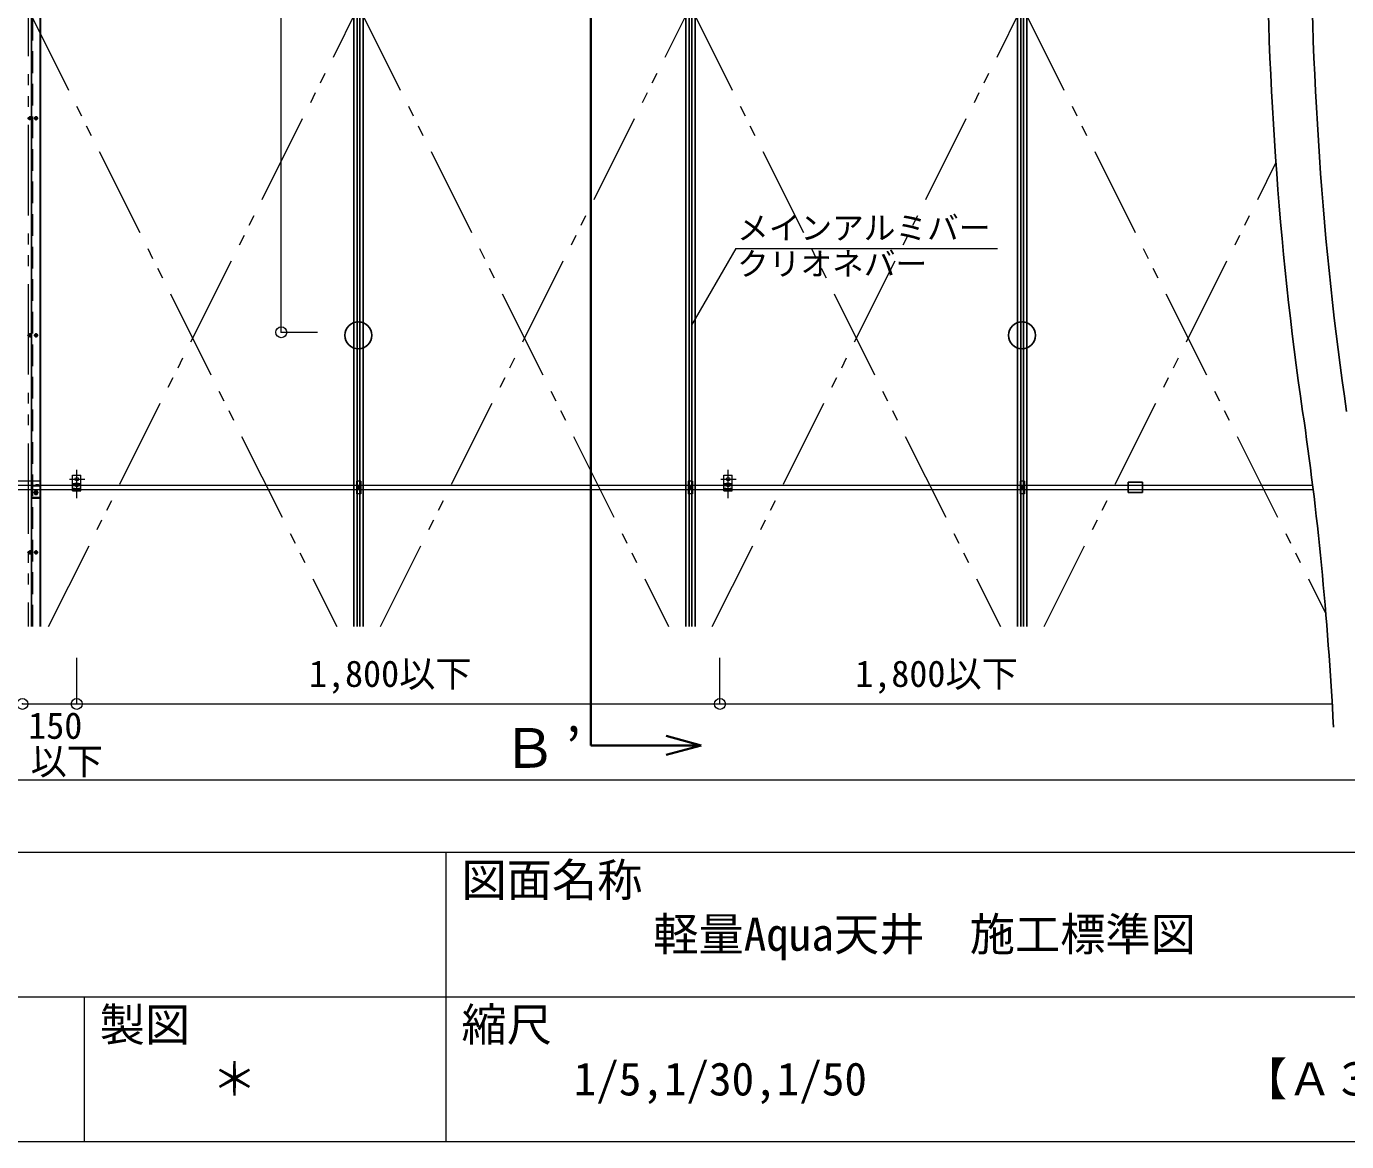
# Model space of a CAD drawing. Units: millimetres on the paper, with parts at other scales. Extents: x -195 to 195, y -135 to 132.
# Drawn here: x 46.8 to 119.8, y -132.5 to -70.9 of the extents above; entities that cross this region are included whole.
import ezdxf
from ezdxf.enums import TextEntityAlignment as Align

# ---------------------------------------------------------------- set-up
doc = ezdxf.new("R2010")
doc.units = ezdxf.units.MM
doc.header["$PDMODE"] = 32
doc.header["$PDSIZE"] = 0.6
for name, pattern in [('CHAIN1', [8, 5, -1, 1, -1]), ('DASHED1', [1.8, 1.2, -0.6]), ('DOUBLE_CHAIN1', [8.8, 5, -1, 0.6, -0.6, 0.6, -1])]:
    doc.linetypes.add(name, pattern=pattern)
for name, color, linetype, lineweight in [('8-0_中心線', 4, 'CHAIN1', 9), ('8-1_吊り材', 7, 'Continuous', 18), ('8-2_野縁受け', 3, 'DASHED1', 18), ('8-3_野縁', 2, 'Continuous', 25), ('8-5_寸法', 4, 'Continuous', 9), ('8-6_文字', 7, 'Continuous', 18), ('8-7_-', 6, 'Continuous', 35), ('8-A_クリップ', 7, 'Continuous', 18), ('8-B_補強金具・金具・その他', 3, 'DASHED1', 18), ('8-C_ビス・アンカーボルト・強調図形', 2, 'DASHED1', 25), ('8-D_パネル', 4, 'DOUBLE_CHAIN1', 9), ('F-3_野縁', 3, 'Continuous', 18)]:
    doc.layers.add(name, color=color, linetype=linetype, lineweight=lineweight)
doc.layers.add('F-6_文字', color=7, linetype='Continuous')
doc.styles.add('ＭＳ ゴシック', font='')
doc.styles.get('ＭＳ ゴシック').set_extended_font_data('MS Gothic')

msp = doc.modelspace()

# ---------------------------------------------------------------- linework, layer by layer
at = {"layer": '8-0_中心線'}
for p, q in [((49.599, -96.933), (49.599, -95.358)), ((85.599, -96.933), (85.599, -95.358)), ((49.2, -95.88), (50.037, -95.88)), ((85.2, -95.88), (86.037, -95.88))]:
    msp.add_line(p, q, dxfattribs=at)
at = {"layer": '8-1_吊り材', "linetype": 'DASHED1'}
for p, q in [((49.829, -96.14), (49.369, -96.14)), ((49.499, -96.1), (49.499, -96.14)), ((85.829, -96.14), (85.369, -96.14)), ((85.499, -96.1), (85.499, -96.14))]:
    msp.add_line(p, q, dxfattribs=at)
at = {"layer": '8-1_吊り材'}
for p, q in [((49.829, -96.18), (49.369, -96.18)), ((49.369, -96.22), (49.829, -96.22)), ((49.369, -96.237), (49.529, -96.237)), ((49.529, -96.266), (49.669, -96.266)), ((49.669, -96.22), (49.669, -96.266)), ((49.669, -96.237), (49.829, -96.237)), ((49.829, -96.53), (49.829, -95.66)), ((85.829, -96.18), (85.369, -96.18)), ((85.369, -96.22), (85.829, -96.22)), ((85.369, -96.237), (85.529, -96.237)), ((85.529, -96.266), (85.669, -96.266)), ((85.669, -96.22), (85.669, -96.266)), ((85.669, -96.237), (85.829, -96.237)), ((85.829, -96.53), (85.829, -95.66)), ((49.369, -96.373), (49.479, -96.373)), ((49.369, -96.501), (49.829, -96.501)), ((49.369, -96.53), (49.829, -96.53)), ((49.479, -96.402), (49.479, -96.373)), ((49.479, -96.402), (49.719, -96.402)), ((49.719, -96.373), (49.719, -96.402)), ((49.719, -96.373), (49.829, -96.373)), ((85.369, -96.373), (85.479, -96.373)), ((85.369, -96.501), (85.829, -96.501)), ((85.369, -96.53), (85.829, -96.53)), ((85.479, -96.402), (85.479, -96.373)), ((85.479, -96.402), (85.719, -96.402)), ((85.719, -96.373), (85.719, -96.402)), ((85.719, -96.373), (85.829, -96.373))]:
    msp.add_line(p, q, dxfattribs=at)
for points in [[(49.369, -96.53), (49.369, -95.66), (49.829, -95.66)], [(49.669, -96.22), (49.529, -96.22), (49.529, -96.266)], [(85.369, -96.53), (85.369, -95.66), (85.829, -95.66)], [(85.669, -96.22), (85.529, -96.22), (85.529, -96.266)]]:
    msp.add_lwpolyline(points, dxfattribs=at)
at = {"layer": '8-1_吊り材', "linetype": 'DASHED1'}
for points in [[(49.499, -96.1), (49.699, -96.1), (49.699, -96.14)], [(85.499, -96.1), (85.699, -96.1), (85.699, -96.14)]]:
    msp.add_lwpolyline(points, dxfattribs=at)
at = {"layer": '8-1_吊り材'}
for centre in [(49.599, -95.88), (85.599, -95.88)]:
    msp.add_circle(centre, 0.1, dxfattribs=at)
at = {"layer": '8-2_野縁受け', "linetype": 'Continuous'}
for p, q in [((17.882, -96.22), (117.905, -96.22)), ((45.599, -95.98), (47.599, -95.98)), ((47.599, -95.98), (47.599, -96.22)), ((17.882, -96.46), (117.935, -96.46))]:
    msp.add_line(p, q, dxfattribs=at)
at = {"layer": '8-3_野縁'}
for p, q in [((47.099, 20.839), (47.099, -104.029)), ((64.916, 20.071), (64.916, -104.029)), ((65.106, 20.071), (65.106, -104.029)), ((65.246, 20.071), (65.246, -104.029)), ((83.256, 20.071), (83.256, -104.029)), ((83.446, 20.071), (83.446, -104.029)), ((83.586, 20.071), (83.586, -104.029)), ((101.596, 20.071), (101.596, -104.029)), ((101.786, 20.071), (101.786, -104.029)), ((101.926, 20.071), (101.926, -104.029)), ((102.116, 20.071), (102.116, -104.029))]:
    msp.add_line(p, q, dxfattribs=at)
at = {"layer": '8-3_野縁', "linetype": 'DASHED1'}
msp.add_line((47.159, -104.029), (47.159, 20.339), dxfattribs=at)
at = {"layer": '8-3_野縁'}
for points in [[(47.099, 20.839), (47.599, 20.839), (47.599, -104.029)], [(64.916, 20.071), (65.436, 20.071), (65.436, -104.029)], [(83.256, 20.071), (83.776, 20.071), (83.776, -104.029)]]:
    msp.add_lwpolyline(points, dxfattribs=at)
at = {"layer": '8-5_寸法'}
for p, q in [((60.904, -87.761), (60.904, -15.761)), ((60.904, -87.761), (62.904, -87.761)), ((85.149, -108.305), (118.987, -108.305))]:
    msp.add_line(p, q, dxfattribs=at)
for points in [[(46.599, -108.305), (49.599, -108.305), (49.599, -105.753)], [(49.149, -108.305), (85.149, -108.305), (85.149, -105.753)]]:
    msp.add_lwpolyline(points, dxfattribs=at)
at = {"layer": '8-5_寸法', "color": 3}
for p in [(60.904, -87.761), (46.599, -108.305), (49.599, -108.305), (85.149, -108.305)]:
    msp.add_point(p, dxfattribs=at)
at = {"layer": '8-6_文字'}
for q in [(83.579, -87.367), (100.489, -83.122)]:
    msp.add_line((86.03, -83.122), q, dxfattribs=at)
at = {"layer": '8-7_-'}
for p, q in [((84.114, -110.595), (82.182, -110.077)), ((78.019, -110.595), (84.114, -110.595)), ((84.114, -110.595), (82.182, -111.112))]:
    msp.add_line(p, q, dxfattribs=at)
msp.add_lwpolyline([(78.019, -110.595), (78.019, 26.427), (83.627, 26.427)], dxfattribs=at)
at = {"layer": '8-A_クリップ'}
for p, q in [((47.099, -96.304), (47.099, -96.824)), ((47.134, -96.23), (47.489, -96.23)), ((47.134, -96.23), (47.134, -96.249)), ((47.159, -96.244), (47.539, -96.244)), ((47.18, -96.244), (47.18, -96.23)), ((47.329, -96.174), (47.329, -96.23)), ((47.329, -96.174), (47.489, -96.174)), ((47.329, -96.22), (47.489, -96.22)), ((47.489, -96.244), (47.489, -96.174)), ((47.599, -96.824), (47.599, -96.304)), ((65.292, -95.988), (65.06, -95.988)), ((65.06, -95.988), (65.06, -96.692)), ((65.096, -96.381), (65.096, -96.298)), ((65.1, -96.291), (65.171, -96.25)), ((65.186, -96.29), (65.166, -96.29)), ((65.166, -96.32), (65.166, -96.29)), ((65.251, -96.291), (65.18, -96.25)), ((65.186, -96.32), (65.186, -96.29)), ((65.256, -96.381), (65.256, -96.298)), ((65.292, -95.988), (65.292, -96.692)), ((83.632, -95.988), (83.4, -95.988)), ((83.4, -95.988), (83.4, -96.692)), ((83.436, -96.381), (83.436, -96.298)), ((83.44, -96.291), (83.511, -96.25)), ((83.526, -96.29), (83.506, -96.29)), ((83.506, -96.32), (83.506, -96.29)), ((83.591, -96.291), (83.52, -96.25)), ((83.526, -96.32), (83.526, -96.29)), ((83.596, -96.381), (83.596, -96.298)), ((83.632, -95.988), (83.632, -96.692)), ((101.972, -95.988), (101.74, -95.988)), ((101.74, -95.988), (101.74, -96.692)), ((101.776, -96.381), (101.776, -96.298)), ((101.78, -96.291), (101.851, -96.25)), ((101.866, -96.29), (101.846, -96.29)), ((101.846, -96.32), (101.846, -96.29)), ((101.931, -96.291), (101.86, -96.25)), ((101.866, -96.32), (101.866, -96.29)), ((101.936, -96.381), (101.936, -96.298)), ((101.972, -95.988), (101.972, -96.692)), ((47.159, -96.884), (47.539, -96.884)), ((47.18, -96.924), (47.18, -96.884)), ((47.18, -96.924), (47.518, -96.924)), ((47.291, -96.524), (47.39, -96.524)), ((47.291, -96.724), (47.39, -96.724)), ((47.308, -96.524), (47.407, -96.524)), ((47.518, -96.884), (47.518, -96.924)), ((65.292, -96.692), (65.06, -96.692)), ((65.171, -96.429), (65.1, -96.388)), ((65.126, -96.35), (65.126, -96.33)), ((65.156, -96.33), (65.126, -96.33)), ((65.156, -96.35), (65.126, -96.35)), ((65.166, -96.36), (65.166, -96.39)), ((65.186, -96.39), (65.166, -96.39)), ((65.18, -96.429), (65.251, -96.388)), ((65.186, -96.36), (65.186, -96.39)), ((65.196, -96.33), (65.226, -96.33)), ((65.196, -96.35), (65.226, -96.35)), ((65.226, -96.35), (65.226, -96.33)), ((83.632, -96.692), (83.4, -96.692)), ((83.511, -96.429), (83.44, -96.388)), ((83.466, -96.35), (83.466, -96.33)), ((83.496, -96.33), (83.466, -96.33)), ((83.496, -96.35), (83.466, -96.35)), ((83.506, -96.36), (83.506, -96.39)), ((83.526, -96.39), (83.506, -96.39)), ((83.52, -96.429), (83.591, -96.388)), ((83.526, -96.36), (83.526, -96.39)), ((83.536, -96.33), (83.566, -96.33)), ((83.536, -96.35), (83.566, -96.35)), ((83.566, -96.35), (83.566, -96.33)), ((101.972, -96.692), (101.74, -96.692)), ((101.851, -96.429), (101.78, -96.388)), ((101.806, -96.35), (101.806, -96.33)), ((101.836, -96.33), (101.806, -96.33)), ((101.836, -96.35), (101.806, -96.35)), ((101.846, -96.36), (101.846, -96.39)), ((101.866, -96.39), (101.846, -96.39)), ((101.86, -96.429), (101.931, -96.388)), ((101.866, -96.36), (101.866, -96.39)), ((101.876, -96.33), (101.906, -96.33)), ((101.876, -96.35), (101.906, -96.35)), ((101.906, -96.35), (101.906, -96.33))]:
    msp.add_line(p, q, dxfattribs=at)
at = {"layer": '8-A_クリップ', "linetype": 'DASHED1'}
for p in [(47.518, -96.924), (47.564, -96.878)]:
    msp.add_line(p, (47.564, -96.924), dxfattribs=at)
msp.add_lwpolyline([(47.134, -96.878), (47.134, -96.924), (47.18, -96.924)], dxfattribs=at)
at = {"layer": '8-A_クリップ'}
for points in [[(47.291, -96.524), (47.234, -96.624), (47.291, -96.724)], [(47.308, -96.724), (47.407, -96.724), (47.407, -96.724)], [(47.407, -96.724), (47.464, -96.624), (47.407, -96.524)]]:
    msp.add_lwpolyline(points, dxfattribs=at)
for centre, radius in [((65.176, -96.34), 0.08), ((65.176, -96.34), 0.06), ((83.516, -96.34), 0.08), ((83.516, -96.34), 0.06), ((101.856, -96.34), 0.08), ((101.856, -96.34), 0.06), ((47.349, -96.624), 0.1), ((47.349, -96.624), 0.065), ((47.349, -96.624), 0.06), ((47.349, -96.624), 0.05)]:
    msp.add_circle(centre, radius, dxfattribs=at)
for centre, radius, start, end in [((47.159, -96.304), 0.06, 90, 180), ((47.539, -96.304), 0.06, 0, 90), ((65.176, -96.34), 0.09, 147.26604, 152.73396), ((65.176, -96.34), 0.09, 87.26604, 92.73396), ((65.176, -96.34), 0.09, 27.26604, 32.73396), ((83.516, -96.34), 0.09, 147.26604, 152.73396), ((83.516, -96.34), 0.09, 87.26604, 92.73396), ((83.516, -96.34), 0.09, 27.26604, 32.73396), ((101.856, -96.34), 0.09, 147.26604, 152.73396), ((101.856, -96.34), 0.09, 87.26604, 92.73396), ((101.856, -96.34), 0.09, 27.26604, 32.73396), ((47.159, -96.824), 0.06, 180, 270), ((47.539, -96.824), 0.06, 270, 0), ((65.176, -96.34), 0.09, 207.26604, 212.73396), ((65.156, -96.32), 0.01, 270, 0), ((65.156, -96.36), 0.01, 0, 90), ((65.176, -96.34), 0.09, 267.26604, 272.73396), ((65.196, -96.32), 0.01, 180, 270), ((65.196, -96.36), 0.01, 90, 180), ((65.176, -96.34), 0.09, 327.26604, 332.73396), ((83.516, -96.34), 0.09, 207.26604, 212.73396), ((83.496, -96.32), 0.01, 270, 0), ((83.496, -96.36), 0.01, 0, 90), ((83.516, -96.34), 0.09, 267.26604, 272.73396), ((83.536, -96.32), 0.01, 180, 270), ((83.536, -96.36), 0.01, 90, 180), ((83.516, -96.34), 0.09, 327.26604, 332.73396), ((101.856, -96.34), 0.09, 207.26604, 212.73396), ((101.836, -96.32), 0.01, 270, 0), ((101.836, -96.36), 0.01, 0, 90), ((101.856, -96.34), 0.09, 267.26604, 272.73396), ((101.876, -96.32), 0.01, 180, 270), ((101.876, -96.36), 0.01, 90, 180), ((101.856, -96.34), 0.09, 327.26604, 332.73396)]:
    msp.add_arc(centre, radius, start, end, dxfattribs=at)
at = {"layer": '8-B_補強金具・金具・その他', "linetype": 'Continuous'}
msp.add_line((47.559, 20.839), (47.559, -104.029), dxfattribs=at)
for centre in [(46.938, -75.928), (47.349, -75.928), (46.938, -87.928), (47.349, -87.928), (46.938, -99.928), (47.349, -99.928)]:
    msp.add_circle(centre, 0.045, dxfattribs=at)
at = {"layer": '8-C_ビス・アンカーボルト・強調図形', "linetype": 'Continuous'}
for p, q in [((107.714, -96.609), (107.714, -96.042)), ((107.714, -96.042), (108.507, -96.042)), ((108.507, -96.042), (108.507, -96.609)), ((108.507, -96.609), (107.714, -96.609))]:
    msp.add_line(p, q, dxfattribs=at)
at = {"layer": '8-C_ビス・アンカーボルト・強調図形'}
for centre in [(47.025, -75.928), (47.349, -75.928), (47.025, -87.928), (47.349, -87.928), (47.025, -99.928), (47.349, -99.928)]:
    msp.add_circle(centre, 0.08, dxfattribs=at)
at = {"layer": '8-C_ビス・アンカーボルト・強調図形', "linetype": 'Continuous'}
for centre, radius in [((47.025, -75.928), 0.041), ((47.025, -75.928), 0.034), ((47.349, -75.928), 0.041), ((47.349, -75.928), 0.034), ((65.164, -87.927), 0.743), ((101.843, -87.927), 0.743), ((47.025, -87.928), 0.041), ((47.025, -87.928), 0.034), ((47.349, -87.928), 0.041), ((47.349, -87.928), 0.034), ((47.025, -99.928), 0.041), ((47.025, -99.928), 0.034), ((47.349, -99.928), 0.041), ((47.349, -99.928), 0.034)]:
    msp.add_circle(centre, radius, dxfattribs=at)
for centre, radius, start, end in [((46.988, -75.872), 0.067, 274.24675, 303.62149), ((46.983, -75.963), 0.0547, 39.93987, 76.12868), ((47.062, -75.984), 0.067, 94.24673, 123.62148), ((47.067, -75.893), 0.0547, 219.93982, 256.12863), ((47.312, -75.984), 0.067, 56.37852, 85.75327), ((47.307, -75.893), 0.0547, 283.87137, 320.06018), ((47.391, -75.963), 0.0547, 103.87132, 140.06013), ((47.386, -75.872), 0.067, 236.37851, 265.75325), ((46.988, -87.872), 0.067, 274.24675, 303.62149), ((46.983, -87.963), 0.0547, 39.93987, 76.12868), ((47.062, -87.984), 0.067, 94.24673, 123.62148), ((47.067, -87.893), 0.0547, 219.93982, 256.12863), ((47.312, -87.984), 0.067, 56.37852, 85.75327), ((47.307, -87.893), 0.0547, 283.87137, 320.06018), ((47.391, -87.963), 0.0547, 103.87132, 140.06013), ((47.386, -87.872), 0.067, 236.37851, 265.75325), ((46.988, -99.872), 0.067, 274.24675, 303.62149), ((46.983, -99.963), 0.0547, 39.93987, 76.12868), ((47.062, -99.984), 0.067, 94.24673, 123.62148), ((47.067, -99.893), 0.0547, 219.93982, 256.12863), ((47.312, -99.984), 0.067, 56.37852, 85.75327), ((47.307, -99.893), 0.0547, 283.87137, 320.06018), ((47.391, -99.963), 0.0547, 103.87132, 140.06013), ((47.386, -99.872), 0.067, 236.37851, 265.75325)]:
    msp.add_arc(centre, radius, start, end, dxfattribs=at)
for centre, start_param, end_param in [((132.353, -63.333), 1.080839, 2.060754), ((134.782, -63.333), 1.080839, 2.060754), ((102.353, -120.933), 4.898742, 5.202346)]:
    msp.add_ellipse(centre, major_axis=(0, 61.2), ratio=0.277778, start_param=start_param, end_param=end_param, dxfattribs=at)
at = {"layer": '8-D_パネル'}
for p, q in [((46.906, 20.5), (46.906, -104.029)), ((65.246, 20.5), (65.246, -104.029)), ((83.586, 20.5), (83.586, -104.029)), ((101.786, 20.5), (101.786, -104.029)), ((101.926, 20.5), (101.926, -104.029)), ((46.906, -69.9), (63.97, -104.029)), ((48.041, -104.029), (65.106, -69.9)), ((65.246, -69.9), (82.31, -104.029)), ((66.381, -104.029), (83.446, -69.9)), ((83.586, -69.9), (100.65, -104.029)), ((84.721, -104.029), (101.786, -69.9)), ((101.926, -69.9), (118.634, -103.316)), ((103.061, -104.029), (115.876, -78.398))]:
    msp.add_line(p, q, dxfattribs=at)
for points in [[(46.906, 20.5), (65.106, 20.5), (65.106, -104.029)], [(65.246, 20.5), (83.446, 20.5), (83.446, -104.029)]]:
    msp.add_lwpolyline(points, dxfattribs=at)
at = {"layer": 'F-3_野縁'}
for p, q in [((2, -112.5), (191, -112.5)), ((-195, -116.5), (195, -116.5)), ((-195, -132.5), (195, -132.5))]:
    msp.add_line(p, q, dxfattribs=at)
at = {"layer": 'F-3_野縁', "color": 7}
for p, q in [((70, -116.5), (70, -132.5)), ((10, -124.5), (195, -124.5)), ((50, -124.5), (50, -132.5))]:
    msp.add_line(p, q, dxfattribs=at)

# ---------------------------------------------------------------- texts
at = {"layer": '8-5_寸法', "style": 'ＭＳ ゴシック'}
for s, p in [('1,800以下', (62.431, -107.805)), ('1,800以下', (92.624, -107.805)), ('150', (46.914, -110.674)), ('以下', (47.048, -112.647))]:
    msp.add_text(s, height=1.466, dxfattribs=at).set_placement(p, align=Align.BOTTOM_LEFT)
at = {"layer": '8-6_文字', "style": 'ＭＳ ゴシック'}
for s, p in [('メインアルミバー', (86.097, -83.015)), ('クリオネバー', (86.097, -85.003))]:
    msp.add_text(s, height=1.283, dxfattribs=at).set_placement(p, align=Align.BOTTOM_LEFT)
at = {"layer": '8-6_文字', "insert": (73.12, -111.838), "char_height": 2.199, "attachment_point": 7, "style": 'ＭＳ ゴシック'}
msp.add_mtext('\\T1.17;Ｂ’', dxfattribs=at)
at = {"layer": 'F-6_文字', "style": 'ＭＳ ゴシック'}
for s, p in [('図面名称', (70.863, -119.5)), ('軽量Aqua天井\u3000施工標準図', (81.463, -122.5)), ('製図', (50.863, -127.5)), ('縮尺', (70.863, -127.5)), ('＊', (57.063, -130.5)), ('1/5,1/30,1/50', (77.063, -130.5)), ('【Ａ３】', (114, -130.5))]:
    msp.add_text(s, height=1.833, dxfattribs=at).set_placement(p, align=Align.BOTTOM_LEFT)

doc.saveas('drawing.dxf')
